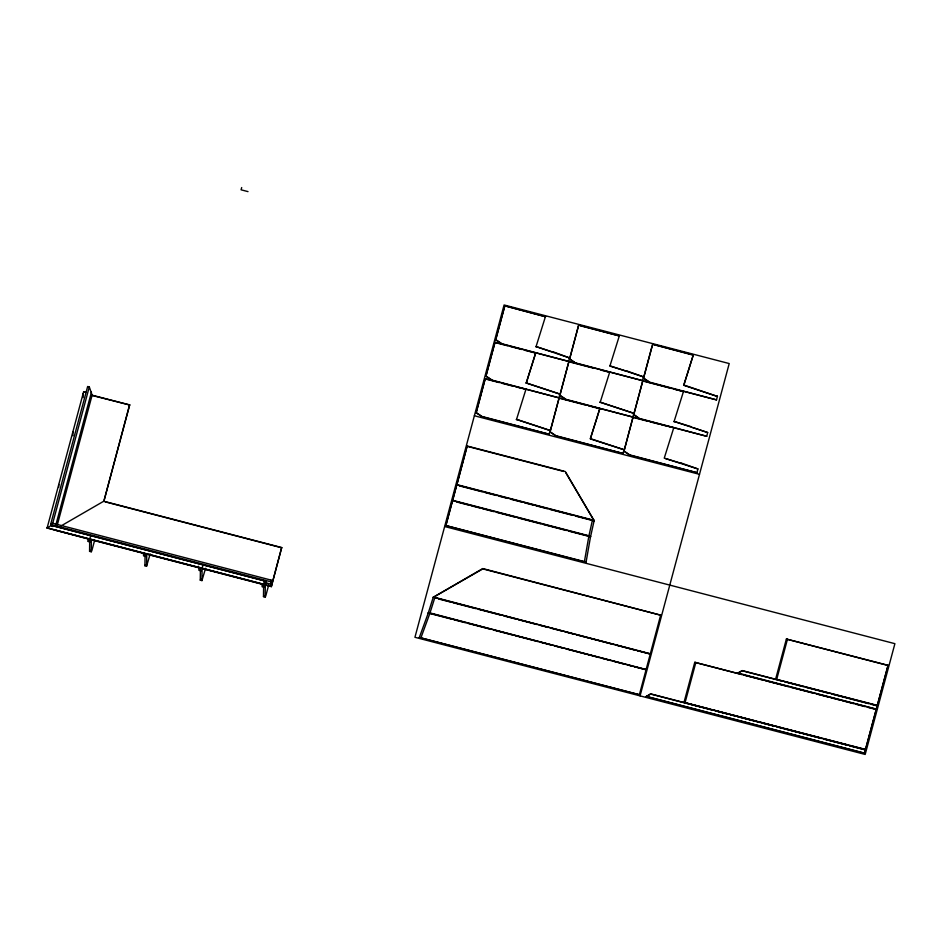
<?xml version="1.0" encoding="UTF-8"?>
<svg xmlns="http://www.w3.org/2000/svg" width="942" height="942" viewBox="0 0 942 942"><rect width="100%" height="100%" fill="white"/><g stroke="black" fill="none" stroke-linecap="round" stroke-linejoin="round"><path stroke-width="1.41" d="M51.421 525.377L266.209 581.261L265.303 584.829L47.1 528.05L51.421 525.377L266.233 581.379L266.739 585.441M58.757 487.191L58.793 484.471M72.911 435.699L72.97 431.636M83.143 397.559L83.202 393.485M85.91 392.237L83.638 391.648L85.981 392.461M94.471 540.908L91.821 550.787L91.233 551.788L89.572 551.353L89.714 539.142L90.644 535.68M91.233 551.788L91.374 539.566M150.202 553.896L146.587 566.189L144.927 565.753L145.08 553.543M146.587 566.189L146.74 553.978M205.568 568.309L201.941 580.602L200.281 580.166L200.434 567.944M201.941 580.602L202.094 568.379L203.025 564.929M268.776 584.758L265.75 596.039L265.149 597.04L263.489 596.616L263.642 584.393L264.572 580.943M265.149 597.04L265.303 584.629L47.1 527.85M586.042 562.339L584.405 561.609L588.88 536.057L590.516 536.787L586.042 562.339L445.825 525.554L452.525 500.579L590.599 536.528L594.072 520.914L592.412 520.172L588.95 535.786L590.599 536.528M467.161 446.013L456.811 484.906L467.161 446.013L565.318 471.553L594.072 520.62L456.74 484.871L445.825 525.848M456.74 484.871L452.596 500.614M550.093 430.482L516.452 419.378L550.093 430.482L549.162 434.238L482.457 416.882L476.146 412.808L485.236 378.637L558.936 397.83L559.866 394.074L526.225 382.97L535.739 352.826L494.997 342.229L485.919 376.093L492.219 380.474M482.457 416.882L476.146 412.502M476.146 412.808L485.236 378.637M485.919 376.4L494.997 342.229M501.992 344.065L495.68 339.685L504.771 305.82L545.5 316.724L504.771 305.82M559.866 394.074L526.225 382.97M535.739 352.826L526.213 383.264M551.812 351.719L535.986 346.55L569.627 357.96L553.131 351.813M549.162 434.238L482.457 416.576M623.993 449.711L590.351 438.913L599.866 408.475L590.351 438.607L623.993 449.711L623.062 453.467L556.357 436.111L550.057 431.742L559.136 397.865L632.836 417.059L633.766 413.303L600.125 402.199L633.766 413.303M558.936 397.83L492.23 380.168L485.919 376.093M550.422 430.635L559.136 397.865M566.13 399.702L559.819 395.322L568.909 361.457L642.597 380.65L643.527 376.894L609.898 365.79M536.057 352.92L568.697 361.422L501.992 343.759L495.68 339.685M559.819 395.628L568.909 361.457M574.844 362.611L569.592 358.914L578.671 325.049L619.4 335.953L580.072 325.72M575.892 363.294L569.592 358.914M578.671 325.049L569.58 359.22M623.062 453.467L556.369 435.805M661.131 424.712L673.777 427.703L664.251 458.142L697.904 468.939L696.974 472.696L630.269 455.339L623.957 451.277L633.036 417.106L706.736 436.287L707.666 432.531L674.025 421.427L691.169 426.691M643.527 376.894L627.042 371.042M630.269 455.339L623.957 450.971M632.836 417.059L566.13 399.396L559.819 395.322M623.957 451.277L633.036 417.106M638.982 418.26L633.719 414.562L642.809 380.686L683.539 391.589L673.707 389.034M640.03 418.931L633.719 414.562M642.597 380.65L575.903 362.988M642.809 380.686L633.719 414.869M419.331 637.463L639.383 694.725L419.331 637.463L428.257 613.077L429.929 613.207L421.003 637.593M693.312 354.887L683.798 385.019L717.427 396.429L683.786 385.325L693.312 354.887L652.582 344.277L643.492 378.154L649.803 382.523M646.306 696.527L650.616 693.854L865.404 749.738L864.509 753.306L646.306 696.527L650.616 694.054L687.601 703.674M652.582 344.277L693.3 355.181M433.296 597.287L482.751 568.568L660.719 615.185L482.822 568.897L434.568 596.557M697.904 468.939L681.407 463.099M696.974 472.696L630.269 455.033M706.736 436.287L640.03 418.625M707.666 432.531L692.547 427.48M683.857 391.389L716.509 399.879L649.803 382.216L643.492 378.154M864.509 753.306L865.498 749.42L684.01 702.402L694.76 662.32L876.319 709.267L877.308 705.381L775.631 679.135L786.382 639.053L888.059 665.299L877.308 705.593L742.237 670.586L737.927 673.047L742.237 670.786L782.025 681.137M849.896 745.569L865.486 749.632L877.226 705.711M265.679 585.17L271.355 586.642L271.108 580.107L52.717 523.281L50.609 524.494L52.446 526.519L50.633 524.494L87.653 386.503L89.302 386.903L92.116 395.169L57.062 525.848M265.503 582.733L271.202 584.205L271.108 580.107M90.526 542.097L88.23 541.497L88.831 539.213M271.202 584.205L271.637 582.556L271.779 584.758M60.547 526.225L103.726 501.238L281.693 547.549L271.343 586.407L265.668 584.935M271.355 586.642L281.693 547.549M47.1 528.05L83.638 391.648M89.302 386.903L52.717 523.281L50.633 524.494L270.672 581.756M55.861 524.894L91.456 392.108M129.631 404.636L103.808 501.485L129.702 404.966L91.857 395.11M241.694 187.552L241.081 189.813L248.005 191.615M495.68 339.991L504.771 306.126M568.697 361.422L569.627 357.666M643.869 377.047L652.194 345.997M716.509 399.879L717.439 396.123M639.383 694.725L660.719 614.879M640.065 695.867L729.214 363.553L504.088 304.973L414.939 637.287L865.18 754.448L894.9 643.68L444.659 526.519M685.117 702.485L695.867 662.403M776.738 679.217L787.488 639.135M865.498 749.42L876.248 709.338M877.308 705.381L888.059 665.299M646.153 669.479L428.339 612.806L433.155 597.546L434.815 597.675L650.369 653.772M428.339 612.806L429.999 612.936L434.815 597.675M535.986 346.856L545.5 316.418M516.452 419.673L525.966 389.234L516.134 386.985M619.4 335.646L609.886 366.085L627.031 371.348M600.125 402.505L609.639 372.361L601.208 370.171M674.025 421.733L683.539 391.295M89.572 551.353L90.161 550.352M144.927 565.753L145.515 564.753M200.281 580.166L200.881 579.165M263.489 596.616L264.09 595.615M91.927 395.428L129.702 404.966M494.997 342.535L507.644 345.82M510.446 346.55L521.691 349.482M524.494 350.212L534.326 352.767M568.897 361.763L594.19 368.346M644.21 381.357L670.892 388.304M485.236 378.943L499.272 382.593M502.086 383.335L513.319 386.255M559.136 398.172L585.818 405.119M588.632 405.849L599.866 408.769M633.036 417.4L647.083 421.062M649.898 421.792L658.317 423.982M474.368 415.752L699.494 474.332M467.161 446.32L563.822 471.471M456.811 484.6L594.143 520.337M459.566 485.907L482.222 491.806M485.048 492.548L496.375 495.492M499.213 496.234L507.703 498.436M510.529 499.178L521.856 502.121M524.694 502.863L533.184 505.065M536.022 505.807L547.349 508.751M550.175 509.492L572.83 515.38M575.656 516.122L594.072 520.914M452.596 500.308L588.95 535.786M456.788 501.992L468.162 504.959M471.012 505.701L479.549 507.915M482.398 508.656L493.773 511.624M496.622 512.354L515.109 517.17M517.959 517.912L540.72 523.834M543.569 524.576L566.33 530.499M569.18 531.241L590.516 536.787M445.825 525.554L584.405 561.609M786.382 639.053L888.059 665.499M105.233 501.862L281.705 547.785M784.863 681.878L803.338 686.683M806.175 687.424L828.913 693.336M831.751 694.077L868.689 703.686M871.538 704.428L877.214 705.911M737.927 673.047L876.319 709.067M694.76 662.32L741.554 674.496M744.392 675.226L762.82 680.03M765.658 680.76L788.336 686.671M791.174 687.401L813.864 693.312M816.69 694.042L828.042 696.998M830.879 697.739L839.381 699.953M842.219 700.683L853.558 703.639M856.396 704.381L864.897 706.594M867.735 707.324L876.248 709.538M433.226 596.969L650.298 654.042L637.522 650.722M438.831 599.018L450.182 601.973M453.02 602.715L475.722 608.626M478.571 609.356L501.274 615.267M504.111 616.009L515.462 618.965M518.3 619.706L536.752 624.499M539.589 625.241L548.103 627.454M550.952 628.196L562.303 631.152M565.141 631.894L573.654 634.107M576.492 634.849L587.843 637.793M590.681 638.535L613.395 644.446M616.233 645.188L634.684 649.98M429.999 612.936L646.082 669.75L634.684 666.795M428.257 613.077L451.03 619M453.879 619.742L465.266 622.709M468.115 623.451L490.9 629.374M493.738 630.116L512.248 634.932M515.097 635.673L537.882 641.596M540.72 642.338L552.118 645.305M554.968 646.047L563.504 648.273M566.354 649.014L584.864 653.83M587.702 654.56L599.1 657.528M601.95 658.27L610.487 660.495M613.336 661.237L624.723 664.204M627.572 664.934L631.846 666.053M90.373 539.554L54.2 529.91M92.587 540.131L145.727 553.955M147.929 554.52L201.082 568.367M203.26 568.921L264.29 584.817L263.937 583.333M90.385 539.825L88.077 539.224L88.23 541.497M145.739 554.237L143.431 553.637L143.584 555.91L145.892 556.498M201.105 568.638L198.797 568.038L198.939 570.31L201.247 570.911M264.313 585.088L262.006 584.487L262.147 586.76L264.455 587.361M686.848 703.144L709.526 709.043M712.364 709.785L730.792 714.578M733.63 715.319L756.32 721.219M759.158 721.961L781.836 727.86M784.674 728.602L821.542 738.187M824.38 738.928L847.058 744.828M690.439 704.416L713.2 710.339M716.05 711.08L727.424 714.036M730.274 714.778L734.536 715.896M737.386 716.638L760.147 722.549M762.985 723.291L774.371 726.258M777.209 727L799.97 732.923M802.819 733.665L821.306 738.469M824.156 739.211L846.917 745.134M849.755 745.876L865.404 749.95M646.306 696.326L864.509 753.105M665.57 458.542L681.407 463.393M550.046 432.037L556.357 436.111M565.989 473.084L594.072 520.62M198.421 566.283L198.774 567.767"/></g></svg>
